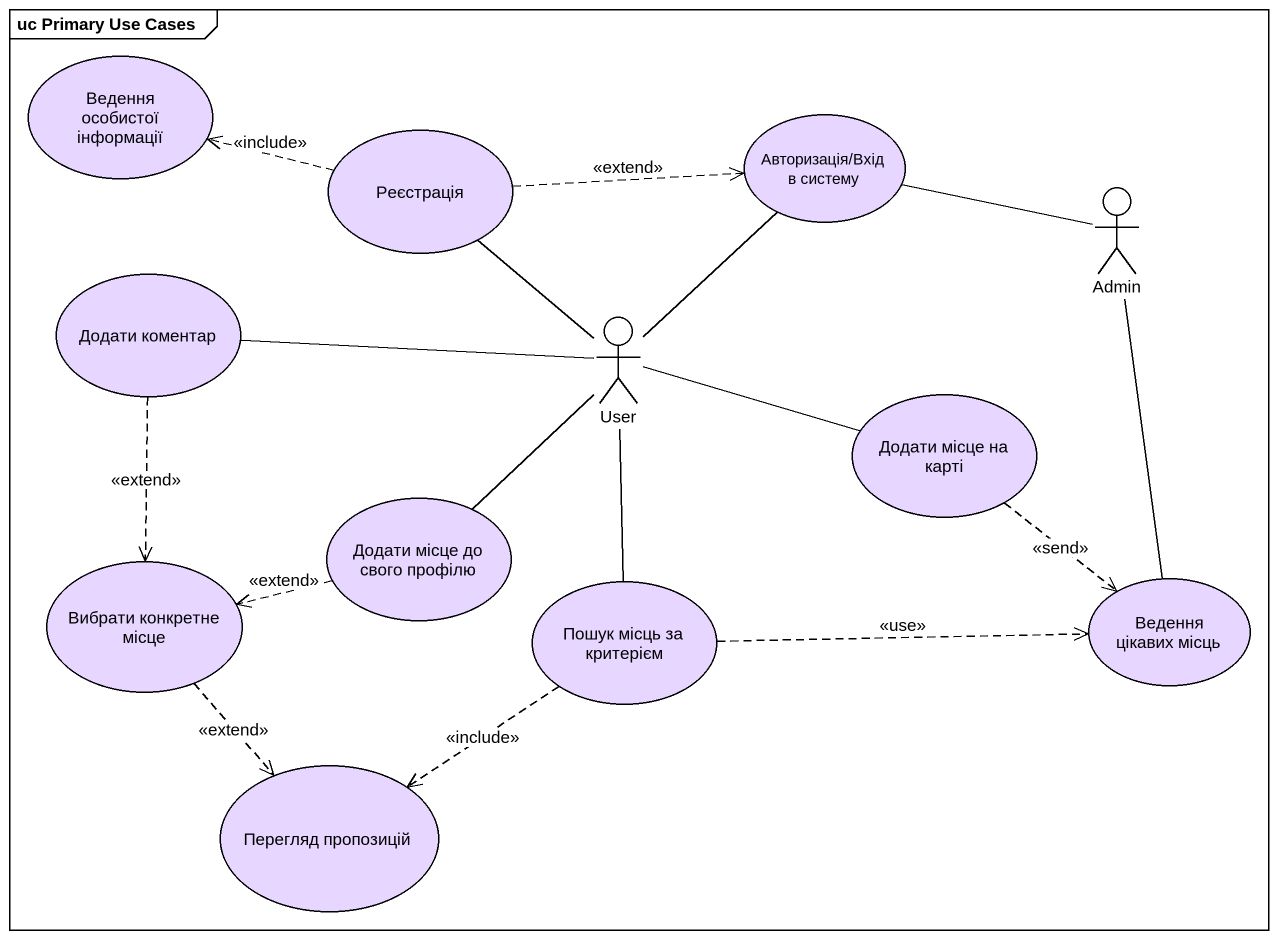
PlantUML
@startuml
mainframe uc Primary Use Cases
usecase "Ведення особистої інформації" as Ведення_особистої_інформації #E7D6FF
usecase Реєстрація #E7D6FF
usecase "Авторизація/Вхід в систему" as Авторизація_Вхід_в_систему #E7D6FF
actor Admin
usecase "Додати коментар" as Додати_коментар #E7D6FF
actor User
usecase "Додати місце на карті" as Додати_місце_на_карті #E7D6FF
usecase "Додати місце до свого профілю" as Додати_місце_до_свого #E7D6FF
usecase "Вибрати конкретне місце" as Вибрати_конкретне_місце #E7D6FF
usecase "Пошук місць за критерієм" as Пошук_місць_за_критерієм #E7D6FF
usecase "Ведення цікавих місць" as Ведення_цікавих_місць #E7D6FF
usecase "Перегляд пропозицій" as Перегляд_пропозицій #E7D6FF
Реєстрація .left.> Ведення_особистої_інформації : <<include>>
Реєстрація .right.> Авторизація_Вхід_в_систему : <<extend>>
Авторизація_Вхід_в_систему -right- Admin
Додати_коментар ..> Вибрати_конкретне_місце : <<extend>>
User -up- Реєстрація
User -up- Авторизація_Вхід_в_систему
User -left- Додати_коментар
User -right- Додати_місце_на_карті
User -- Додати_місце_до_свого
User -- Пошук_місць_за_критерієм
Додати_місце_на_карті ..> Ведення_цікавих_місць : <<send>>
Додати_місце_до_свого .left.> Вибрати_конкретне_місце : <<extend>>
Вибрати_конкретне_місце ..> Перегляд_пропозицій : <<extend>>
Пошук_місць_за_критерієм .right.> Ведення_цікавих_місць : <<use>>
Пошук_місць_за_критерієм ..> Перегляд_пропозицій : <<include>>
Ведення_цікавих_місць -up- Admin
@enduml
